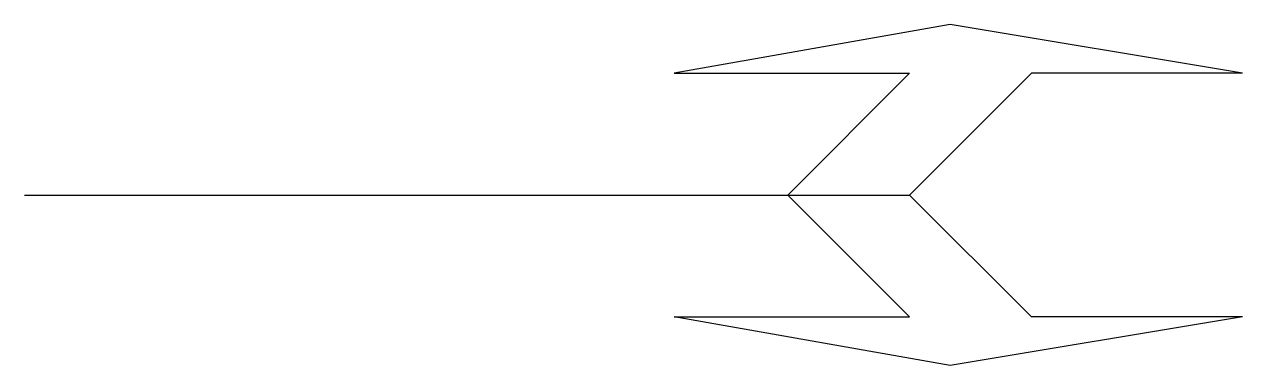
# Model space of a CAD drawing. Extents: x 0 to 7.5, y -1.05 to 1.05.
import ezdxf

# ---------------------------------------------------------------- set-up
doc = ezdxf.new("R2010")
doc.units = 0
doc.header["$MEASUREMENT"] = 0
doc.layers.get('0').update_dxf_attribs({"linetype": 'CONTINUOUS'})

msp = doc.modelspace()

# ---------------------------------------------------------------- linework, layer by layer
for p, q in [((5.7, 1.05), (4, 0.75)), ((7.5, 0.75), (5.7, 1.05)), ((4, 0.75), (5.45, 0.75)), ((5.45, 0.75), (4.7, 0)), ((6.2, 0.75), (5.45, 0)), ((7.5, 0.75), (6.2, 0.75)), ((0, 0), (5.45, 0)), ((5.45, -0.75), (4.7, 0)), ((6.2, -0.75), (5.45, 0)), ((4, -0.75), (5.45, -0.75)), ((5.7, -1.05), (4, -0.75)), ((7.5, -0.75), (5.7, -1.05)), ((7.5, -0.75), (6.2, -0.75))]:
    msp.add_line(p, q)

doc.saveas('drawing.dxf')
